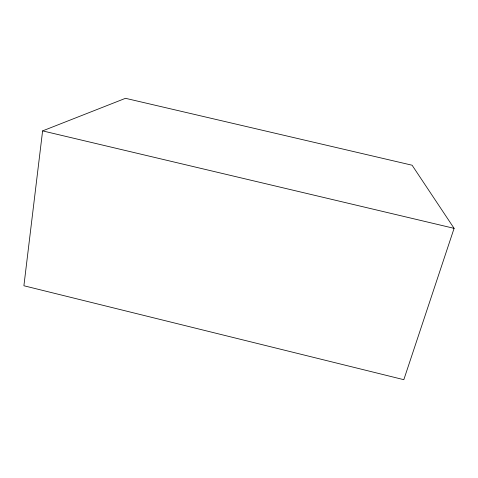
<?xml version="1.0" encoding="UTF-8"?>
<svg xmlns="http://www.w3.org/2000/svg" width="478" height="478" viewBox="0 0 478 478"><rect width="100%" height="100%" fill="white"/><g stroke="black" fill="none" stroke-linecap="round" stroke-linejoin="round"><path stroke-width="0.72" d="M42.602 130.888L23.9 285.76L403.82 379.687L454.1 228.347L412.096 165.221L125.499 98.313L42.602 130.888L454.1 228.347"/></g></svg>
